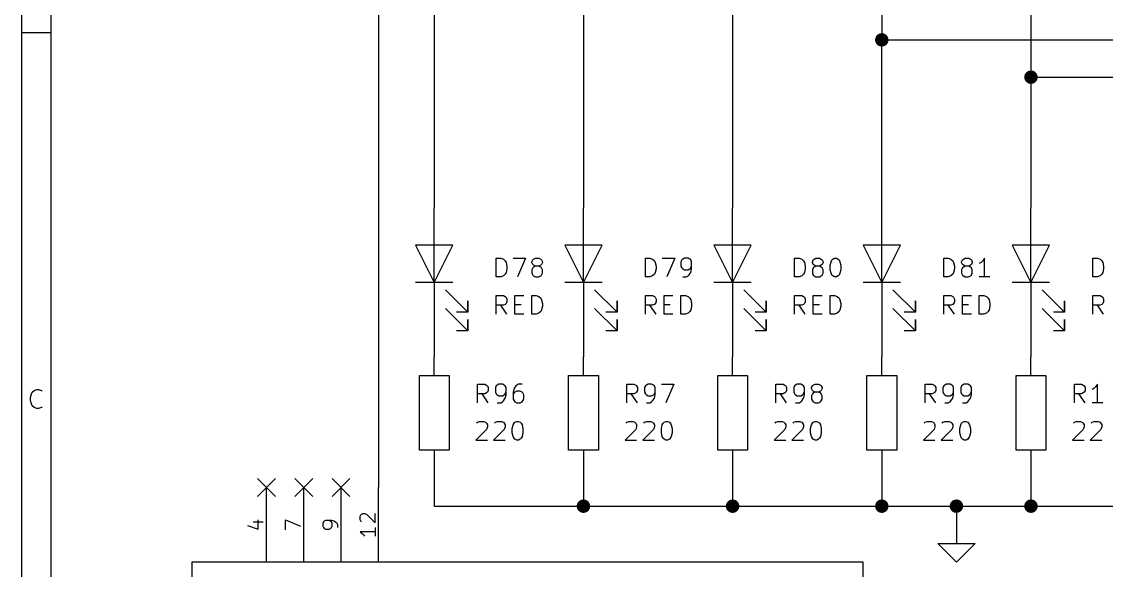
# Model space of a CAD drawing. Extents: x 0.4 to 16.1, y -11.3 to -0.4.
# Drawn here: x 0.394 to 3.302, y -5.772 to -4.301 of the extents above; entities that cross this region are included whole.
import ezdxf

# ---------------------------------------------------------------- set-up
doc = ezdxf.new("R2010")
doc.units = 0
doc.header["$MEASUREMENT"] = 0
for name, color, linetype in [('BLUE2', 5, 'CONTINUOUS'), ('CYAN2', 4, 'CONTINUOUS'), ('GREEN3', 91, 'CONTINUOUS'), ('LYELLOW', 51, 'CONTINUOUS'), ('RED2', 1, 'CONTINUOUS'), ('RED3', 11, 'CONTINUOUS')]:
    doc.layers.add(name, color=color, linetype=linetype)

msp = doc.modelspace()

# ---------------------------------------------------------------- linework, layer by layer
at = {"layer": 'BLUE2', "linetype": 'CONTINUOUS'}
for p, q in [((1.026, -5.526), (1.074, -5.574)), ((1.074, -5.526), (1.026, -5.574)), ((1.126, -5.526), (1.174, -5.574)), ((1.174, -5.526), (1.126, -5.574)), ((1.226, -5.526), (1.274, -5.574)), ((1.274, -5.526), (1.226, -5.574))]:
    msp.add_line(p, q, dxfattribs=at)
at = {"layer": 'CYAN2', "linetype": 'CONTINUOUS'}
for p, q in [((1.6663, -4.9853), (1.6663, -4.9353)), ((1.6663, -4.9353), (1.6782, -4.9353)), ((1.6782, -4.9353), (1.6853, -4.9377)), ((1.6853, -4.9377), (1.6901, -4.9424)), ((1.6901, -4.9424), (1.6925, -4.9472)), ((1.7115, -4.9353), (1.7449, -4.9353)), ((1.7449, -4.9353), (1.7234, -4.9853)), ((1.7615, -4.9448), (1.7639, -4.9401)), ((1.7639, -4.9401), (1.7663, -4.9377)), ((1.7663, -4.9377), (1.771, -4.9353)), ((1.771, -4.9353), (1.7806, -4.9353)), ((1.7806, -4.9353), (1.7853, -4.9377)), ((1.7853, -4.9377), (1.7877, -4.9401)), ((1.7877, -4.9401), (1.7901, -4.9448)), ((2.0663, -4.9853), (2.0663, -4.9353)), ((2.0663, -4.9353), (2.0782, -4.9353)), ((2.0782, -4.9353), (2.0853, -4.9377)), ((2.0853, -4.9377), (2.0901, -4.9424)), ((2.0901, -4.9424), (2.0925, -4.9472)), ((2.1115, -4.9353), (2.1449, -4.9353)), ((2.1449, -4.9353), (2.1234, -4.9853)), ((2.1639, -4.9401), (2.1615, -4.9448)), ((2.1663, -4.9377), (2.1639, -4.9401)), ((2.171, -4.9353), (2.1663, -4.9377)), ((2.1806, -4.9353), (2.171, -4.9353)), ((2.1853, -4.9377), (2.1806, -4.9353)), ((2.1877, -4.9401), (2.1853, -4.9377)), ((2.1901, -4.9448), (2.1877, -4.9401)), ((2.4663, -4.9853), (2.4663, -4.9353)), ((2.4663, -4.9353), (2.4782, -4.9353)), ((2.4782, -4.9353), (2.4853, -4.9377)), ((2.4853, -4.9377), (2.4901, -4.9424)), ((2.4901, -4.9424), (2.4925, -4.9472)), ((2.5139, -4.9448), (2.5163, -4.9401)), ((2.5163, -4.9401), (2.5187, -4.9377)), ((2.5187, -4.9377), (2.5234, -4.9353)), ((2.5234, -4.9353), (2.5329, -4.9353)), ((2.5329, -4.9353), (2.5377, -4.9377)), ((2.5377, -4.9377), (2.5401, -4.9401)), ((2.5401, -4.9401), (2.5425, -4.9448)), ((2.5639, -4.9448), (2.5663, -4.9401)), ((2.5663, -4.9401), (2.5687, -4.9377)), ((2.5687, -4.9377), (2.5734, -4.9353)), ((2.5734, -4.9353), (2.5782, -4.9353)), ((2.5782, -4.9353), (2.5829, -4.9377)), ((2.5829, -4.9377), (2.5853, -4.9401)), ((2.5853, -4.9401), (2.5877, -4.9448)), ((2.8663, -4.9853), (2.8663, -4.9353)), ((2.8663, -4.9353), (2.8782, -4.9353)), ((2.8782, -4.9353), (2.8853, -4.9377)), ((2.8853, -4.9377), (2.8901, -4.9424)), ((2.8901, -4.9424), (2.8925, -4.9472)), ((2.9139, -4.9448), (2.9163, -4.9401)), ((2.9163, -4.9401), (2.9187, -4.9377)), ((2.9187, -4.9377), (2.9234, -4.9353)), ((2.9234, -4.9353), (2.9329, -4.9353)), ((2.9329, -4.9353), (2.9377, -4.9377)), ((2.9377, -4.9377), (2.9401, -4.9401)), ((2.9401, -4.9401), (2.9425, -4.9448)), ((2.971, -4.9424), (2.9663, -4.9472)), ((2.9758, -4.9353), (2.971, -4.9424)), ((2.9758, -4.9853), (2.9758, -4.9353)), ((3.2663, -4.9853), (3.2663, -4.9353)), ((3.2663, -4.9353), (3.2782, -4.9353)), ((3.2782, -4.9353), (3.2853, -4.9377)), ((3.2853, -4.9377), (3.2901, -4.9424)), ((3.2901, -4.9424), (3.2925, -4.9472)), ((1.6925, -4.9472), (1.6949, -4.9567)), ((1.6949, -4.9639), (1.6925, -4.9734)), ((1.6949, -4.9567), (1.6949, -4.9639)), ((1.7615, -4.9472), (1.7615, -4.9448)), ((1.7639, -4.952), (1.7615, -4.9472)), ((1.7639, -4.9615), (1.7615, -4.9662)), ((1.7615, -4.9662), (1.7615, -4.9758)), ((1.7663, -4.9543), (1.7639, -4.952)), ((1.7663, -4.9591), (1.7639, -4.9615)), ((1.771, -4.9567), (1.7663, -4.9543)), ((1.771, -4.9567), (1.7663, -4.9591)), ((1.7806, -4.9567), (1.771, -4.9567)), ((1.7853, -4.9543), (1.7806, -4.9567)), ((1.7853, -4.9591), (1.7806, -4.9567)), ((1.7877, -4.952), (1.7853, -4.9543)), ((1.7877, -4.9615), (1.7853, -4.9591)), ((1.7901, -4.9472), (1.7877, -4.952)), ((1.7901, -4.9662), (1.7877, -4.9615)), ((1.7901, -4.9448), (1.7901, -4.9472)), ((1.7901, -4.9758), (1.7901, -4.9662)), ((2.0925, -4.9472), (2.0949, -4.9567)), ((2.0949, -4.9639), (2.0925, -4.9734)), ((2.0949, -4.9567), (2.0949, -4.9639)), ((2.1615, -4.9448), (2.1615, -4.9567)), ((2.1615, -4.9567), (2.1639, -4.9615)), ((2.1639, -4.9615), (2.1663, -4.9639)), ((2.1663, -4.9639), (2.171, -4.9662)), ((2.171, -4.9662), (2.1806, -4.9662)), ((2.1806, -4.9662), (2.1853, -4.9639)), ((2.1853, -4.9639), (2.1877, -4.9615)), ((2.1877, -4.9615), (2.1901, -4.9567)), ((2.1877, -4.9734), (2.1901, -4.9639)), ((2.1901, -4.9639), (2.1901, -4.9448)), ((2.4925, -4.9472), (2.4949, -4.9567)), ((2.4949, -4.9639), (2.4925, -4.9734)), ((2.4949, -4.9567), (2.4949, -4.9639)), ((2.5139, -4.9472), (2.5139, -4.9448)), ((2.5163, -4.952), (2.5139, -4.9472)), ((2.5163, -4.9615), (2.5139, -4.9662)), ((2.5139, -4.9662), (2.5139, -4.9758)), ((2.5187, -4.9543), (2.5163, -4.952)), ((2.5187, -4.9591), (2.5163, -4.9615)), ((2.5234, -4.9567), (2.5187, -4.9543)), ((2.5234, -4.9567), (2.5187, -4.9591)), ((2.5329, -4.9567), (2.5234, -4.9567)), ((2.5377, -4.9543), (2.5329, -4.9567)), ((2.5377, -4.9591), (2.5329, -4.9567)), ((2.5401, -4.952), (2.5377, -4.9543)), ((2.5401, -4.9615), (2.5377, -4.9591)), ((2.5425, -4.9472), (2.5401, -4.952)), ((2.5425, -4.9662), (2.5401, -4.9615)), ((2.5425, -4.9448), (2.5425, -4.9472)), ((2.5425, -4.9758), (2.5425, -4.9662)), ((2.5615, -4.9543), (2.5639, -4.9448)), ((2.5615, -4.9662), (2.5615, -4.9543)), ((2.5639, -4.9758), (2.5615, -4.9662)), ((2.5877, -4.9448), (2.5901, -4.9543)), ((2.5901, -4.9662), (2.5877, -4.9758)), ((2.5901, -4.9543), (2.5901, -4.9662)), ((2.8925, -4.9472), (2.8949, -4.9567)), ((2.8949, -4.9639), (2.8925, -4.9734)), ((2.8949, -4.9567), (2.8949, -4.9639)), ((2.9139, -4.9472), (2.9139, -4.9448)), ((2.9163, -4.952), (2.9139, -4.9472)), ((2.9163, -4.9615), (2.9139, -4.9662)), ((2.9139, -4.9662), (2.9139, -4.9758)), ((2.9187, -4.9543), (2.9163, -4.952)), ((2.9187, -4.9591), (2.9163, -4.9615)), ((2.9234, -4.9567), (2.9187, -4.9543)), ((2.9234, -4.9567), (2.9187, -4.9591)), ((2.9329, -4.9567), (2.9234, -4.9567)), ((2.9377, -4.9543), (2.9329, -4.9567)), ((2.9377, -4.9591), (2.9329, -4.9567)), ((2.9401, -4.952), (2.9377, -4.9543)), ((2.9401, -4.9615), (2.9377, -4.9591)), ((2.9425, -4.9472), (2.9401, -4.952)), ((2.9425, -4.9662), (2.9401, -4.9615)), ((2.9425, -4.9448), (2.9425, -4.9472)), ((2.9425, -4.9758), (2.9425, -4.9662)), ((2.9663, -4.9472), (2.9615, -4.9496)), ((3.2925, -4.9472), (3.2949, -4.9567)), ((3.2949, -4.9639), (3.2925, -4.9734)), ((3.2949, -4.9567), (3.2949, -4.9639)), ((1.6782, -4.9853), (1.6663, -4.9853)), ((1.6853, -4.9829), (1.6782, -4.9853)), ((1.6901, -4.9782), (1.6853, -4.9829)), ((1.6925, -4.9734), (1.6901, -4.9782)), ((1.7615, -4.9758), (1.7639, -4.9805)), ((1.7639, -4.9805), (1.7663, -4.9829)), ((1.7663, -4.9829), (1.771, -4.9853)), ((1.771, -4.9853), (1.7806, -4.9853)), ((1.7806, -4.9853), (1.7853, -4.9829)), ((1.7853, -4.9829), (1.7877, -4.9805)), ((1.7877, -4.9805), (1.7901, -4.9758)), ((2.0782, -4.9853), (2.0663, -4.9853)), ((2.0853, -4.9829), (2.0782, -4.9853)), ((2.0901, -4.9782), (2.0853, -4.9829)), ((2.0925, -4.9734), (2.0901, -4.9782)), ((2.1663, -4.9853), (2.1758, -4.9853)), ((2.1758, -4.9853), (2.1806, -4.9829)), ((2.1806, -4.9829), (2.1829, -4.9805)), ((2.1829, -4.9805), (2.1877, -4.9734)), ((2.4782, -4.9853), (2.4663, -4.9853)), ((2.4853, -4.9829), (2.4782, -4.9853)), ((2.4901, -4.9782), (2.4853, -4.9829)), ((2.4925, -4.9734), (2.4901, -4.9782)), ((2.5139, -4.9758), (2.5163, -4.9805)), ((2.5163, -4.9805), (2.5187, -4.9829)), ((2.5187, -4.9829), (2.5234, -4.9853)), ((2.5234, -4.9853), (2.5329, -4.9853)), ((2.5329, -4.9853), (2.5377, -4.9829)), ((2.5377, -4.9829), (2.5401, -4.9805)), ((2.5401, -4.9805), (2.5425, -4.9758)), ((2.5663, -4.9805), (2.5639, -4.9758)), ((2.5687, -4.9829), (2.5663, -4.9805)), ((2.5734, -4.9853), (2.5687, -4.9829)), ((2.5782, -4.9853), (2.5734, -4.9853)), ((2.5829, -4.9829), (2.5782, -4.9853)), ((2.5853, -4.9805), (2.5829, -4.9829)), ((2.5877, -4.9758), (2.5853, -4.9805)), ((2.8782, -4.9853), (2.8663, -4.9853)), ((2.8853, -4.9829), (2.8782, -4.9853)), ((2.8901, -4.9782), (2.8853, -4.9829)), ((2.8925, -4.9734), (2.8901, -4.9782)), ((2.9139, -4.9758), (2.9163, -4.9805)), ((2.9163, -4.9805), (2.9187, -4.9829)), ((2.9187, -4.9829), (2.9234, -4.9853)), ((2.9234, -4.9853), (2.9329, -4.9853)), ((2.9329, -4.9853), (2.9377, -4.9829)), ((2.9377, -4.9829), (2.9401, -4.9805)), ((2.9401, -4.9805), (2.9425, -4.9758)), ((2.9901, -4.9853), (2.9615, -4.9853)), ((3.2782, -4.9853), (3.2663, -4.9853)), ((3.2853, -4.9829), (3.2782, -4.9853)), ((3.2901, -4.9782), (3.2853, -4.9829)), ((3.2925, -4.9734), (3.2901, -4.9782)), ((1.6663, -5.0853), (1.6663, -5.0353)), ((1.6663, -5.0353), (1.6853, -5.0353)), ((1.6853, -5.0353), (1.6901, -5.0377)), ((1.6901, -5.0591), (1.6853, -5.0615)), ((1.6901, -5.0377), (1.6925, -5.0401)), ((1.6925, -5.0567), (1.6901, -5.0591)), ((1.6925, -5.0401), (1.6949, -5.0448)), ((1.6949, -5.052), (1.6925, -5.0567)), ((1.6949, -5.0448), (1.6949, -5.052)), ((1.7163, -5.0853), (1.7163, -5.0353)), ((1.7163, -5.0353), (1.7401, -5.0353)), ((1.7163, -5.0591), (1.7329, -5.0591)), ((1.7615, -5.0853), (1.7615, -5.0353)), ((1.7615, -5.0353), (1.7734, -5.0353)), ((1.7734, -5.0353), (1.7806, -5.0377)), ((1.7806, -5.0377), (1.7853, -5.0424)), ((1.7853, -5.0424), (1.7877, -5.0472)), ((1.7877, -5.0472), (1.7901, -5.0567)), ((1.7901, -5.0567), (1.7901, -5.0639)), ((2.0663, -5.0853), (2.0663, -5.0353)), ((2.0663, -5.0353), (2.0853, -5.0353)), ((2.0853, -5.0353), (2.0901, -5.0377)), ((2.0901, -5.0591), (2.0853, -5.0615)), ((2.0901, -5.0377), (2.0925, -5.0401)), ((2.0925, -5.0567), (2.0901, -5.0591)), ((2.0925, -5.0401), (2.0949, -5.0448)), ((2.0949, -5.052), (2.0925, -5.0567)), ((2.0949, -5.0448), (2.0949, -5.052)), ((2.1163, -5.0853), (2.1163, -5.0353)), ((2.1163, -5.0353), (2.1401, -5.0353)), ((2.1163, -5.0591), (2.1329, -5.0591)), ((2.1615, -5.0853), (2.1615, -5.0353)), ((2.1615, -5.0353), (2.1734, -5.0353)), ((2.1734, -5.0353), (2.1806, -5.0377)), ((2.1806, -5.0377), (2.1853, -5.0424)), ((2.1853, -5.0424), (2.1877, -5.0472)), ((2.1877, -5.0472), (2.1901, -5.0567)), ((2.1901, -5.0567), (2.1901, -5.0639)), ((2.4663, -5.0853), (2.4663, -5.0353)), ((2.4663, -5.0353), (2.4853, -5.0353)), ((2.4853, -5.0353), (2.4901, -5.0377)), ((2.4901, -5.0591), (2.4853, -5.0615)), ((2.4901, -5.0377), (2.4925, -5.0401)), ((2.4925, -5.0567), (2.4901, -5.0591)), ((2.4925, -5.0401), (2.4949, -5.0448)), ((2.4949, -5.052), (2.4925, -5.0567)), ((2.4949, -5.0448), (2.4949, -5.052)), ((2.5163, -5.0853), (2.5163, -5.0353)), ((2.5163, -5.0353), (2.5401, -5.0353)), ((2.5163, -5.0591), (2.5329, -5.0591)), ((2.5615, -5.0853), (2.5615, -5.0353)), ((2.5615, -5.0353), (2.5734, -5.0353)), ((2.5734, -5.0353), (2.5806, -5.0377)), ((2.5806, -5.0377), (2.5853, -5.0424)), ((2.5853, -5.0424), (2.5877, -5.0472)), ((2.5877, -5.0472), (2.5901, -5.0567)), ((2.5901, -5.0567), (2.5901, -5.0639)), ((2.8663, -5.0853), (2.8663, -5.0353)), ((2.8663, -5.0353), (2.8853, -5.0353)), ((2.8853, -5.0353), (2.8901, -5.0377)), ((2.8901, -5.0591), (2.8853, -5.0615)), ((2.8901, -5.0377), (2.8925, -5.0401)), ((2.8925, -5.0567), (2.8901, -5.0591)), ((2.8925, -5.0401), (2.8949, -5.0448)), ((2.8949, -5.052), (2.8925, -5.0567)), ((2.8949, -5.0448), (2.8949, -5.052)), ((2.9163, -5.0853), (2.9163, -5.0353)), ((2.9163, -5.0353), (2.9401, -5.0353)), ((2.9163, -5.0591), (2.9329, -5.0591)), ((2.9615, -5.0853), (2.9615, -5.0353)), ((2.9615, -5.0353), (2.9734, -5.0353)), ((2.9734, -5.0353), (2.9806, -5.0377)), ((2.9806, -5.0377), (2.9853, -5.0424)), ((2.9853, -5.0424), (2.9877, -5.0472)), ((2.9877, -5.0472), (2.9901, -5.0567)), ((2.9901, -5.0567), (2.9901, -5.0639)), ((3.2663, -5.0853), (3.2663, -5.0353)), ((3.2663, -5.0353), (3.2853, -5.0353)), ((3.2853, -5.0353), (3.2901, -5.0377)), ((3.2901, -5.0591), (3.2853, -5.0615)), ((3.2901, -5.0377), (3.2925, -5.0401)), ((3.2925, -5.0567), (3.2901, -5.0591)), ((3.2925, -5.0401), (3.2949, -5.0448)), ((3.2949, -5.052), (3.2925, -5.0567)), ((3.2949, -5.0448), (3.2949, -5.052)), ((1.6853, -5.0615), (1.6663, -5.0615)), ((1.6949, -5.0853), (1.6782, -5.0615)), ((1.7401, -5.0853), (1.7163, -5.0853)), ((1.7734, -5.0853), (1.7615, -5.0853)), ((1.7806, -5.0829), (1.7734, -5.0853)), ((1.7853, -5.0782), (1.7806, -5.0829)), ((1.7877, -5.0734), (1.7853, -5.0782)), ((1.7901, -5.0639), (1.7877, -5.0734)), ((2.0853, -5.0615), (2.0663, -5.0615)), ((2.0949, -5.0853), (2.0782, -5.0615)), ((2.1401, -5.0853), (2.1163, -5.0853)), ((2.1734, -5.0853), (2.1615, -5.0853)), ((2.1806, -5.0829), (2.1734, -5.0853)), ((2.1853, -5.0782), (2.1806, -5.0829)), ((2.1877, -5.0734), (2.1853, -5.0782)), ((2.1901, -5.0639), (2.1877, -5.0734)), ((2.4853, -5.0615), (2.4663, -5.0615)), ((2.4949, -5.0853), (2.4782, -5.0615)), ((2.5401, -5.0853), (2.5163, -5.0853)), ((2.5734, -5.0853), (2.5615, -5.0853)), ((2.5806, -5.0829), (2.5734, -5.0853)), ((2.5853, -5.0782), (2.5806, -5.0829)), ((2.5877, -5.0734), (2.5853, -5.0782)), ((2.5901, -5.0639), (2.5877, -5.0734)), ((2.8853, -5.0615), (2.8663, -5.0615)), ((2.8949, -5.0853), (2.8782, -5.0615)), ((2.9401, -5.0853), (2.9163, -5.0853)), ((2.9734, -5.0853), (2.9615, -5.0853)), ((2.9806, -5.0829), (2.9734, -5.0853)), ((2.9853, -5.0782), (2.9806, -5.0829)), ((2.9877, -5.0734), (2.9853, -5.0782)), ((2.9901, -5.0639), (2.9877, -5.0734)), ((3.2853, -5.0615), (3.2663, -5.0615)), ((3.2949, -5.0853), (3.2782, -5.0615)), ((1.6163, -5.3228), (1.6163, -5.2728)), ((1.6163, -5.2728), (1.6353, -5.2728)), ((1.6353, -5.2728), (1.6401, -5.2752)), ((1.6401, -5.2752), (1.6425, -5.2776)), ((1.6425, -5.2776), (1.6449, -5.2823)), ((1.6449, -5.2895), (1.6425, -5.2942)), ((1.6449, -5.2823), (1.6449, -5.2895)), ((1.6663, -5.2776), (1.6639, -5.2823)), ((1.6639, -5.2823), (1.6639, -5.2942)), ((1.6687, -5.2752), (1.6663, -5.2776)), ((1.6734, -5.2728), (1.6687, -5.2752)), ((1.6829, -5.2728), (1.6734, -5.2728)), ((1.6877, -5.2752), (1.6829, -5.2728)), ((1.6901, -5.2776), (1.6877, -5.2752)), ((1.6925, -5.2823), (1.6901, -5.2776)), ((1.6925, -5.3014), (1.6925, -5.2823)), ((1.7139, -5.2847), (1.7115, -5.2942)), ((1.7187, -5.2776), (1.7139, -5.2847)), ((1.721, -5.2918), (1.7163, -5.2942)), ((1.721, -5.2752), (1.7187, -5.2776)), ((1.7258, -5.2728), (1.721, -5.2752)), ((1.7306, -5.2918), (1.721, -5.2918)), ((1.7353, -5.2728), (1.7258, -5.2728)), ((1.7353, -5.2942), (1.7306, -5.2918)), ((2.0163, -5.3228), (2.0163, -5.2728)), ((2.0163, -5.2728), (2.0353, -5.2728)), ((2.0353, -5.2728), (2.0401, -5.2752)), ((2.0401, -5.2752), (2.0425, -5.2776)), ((2.0425, -5.2776), (2.0449, -5.2823)), ((2.0449, -5.2895), (2.0425, -5.2942)), ((2.0449, -5.2823), (2.0449, -5.2895)), ((2.0663, -5.2776), (2.0639, -5.2823)), ((2.0639, -5.2823), (2.0639, -5.2942)), ((2.0687, -5.2752), (2.0663, -5.2776)), ((2.0734, -5.2728), (2.0687, -5.2752)), ((2.0829, -5.2728), (2.0734, -5.2728)), ((2.0877, -5.2752), (2.0829, -5.2728)), ((2.0901, -5.2776), (2.0877, -5.2752)), ((2.0925, -5.2823), (2.0901, -5.2776)), ((2.0925, -5.3014), (2.0925, -5.2823)), ((2.1091, -5.2728), (2.1425, -5.2728)), ((2.1425, -5.2728), (2.121, -5.3228)), ((2.4163, -5.3228), (2.4163, -5.2728)), ((2.4163, -5.2728), (2.4353, -5.2728)), ((2.4353, -5.2728), (2.4401, -5.2752)), ((2.4401, -5.2752), (2.4425, -5.2776)), ((2.4425, -5.2776), (2.4449, -5.2823)), ((2.4449, -5.2895), (2.4425, -5.2942)), ((2.4449, -5.2823), (2.4449, -5.2895)), ((2.4663, -5.2776), (2.4639, -5.2823)), ((2.4639, -5.2823), (2.4639, -5.2942)), ((2.4687, -5.2752), (2.4663, -5.2776)), ((2.4734, -5.2728), (2.4687, -5.2752)), ((2.4829, -5.2728), (2.4734, -5.2728)), ((2.4877, -5.2752), (2.4829, -5.2728)), ((2.4901, -5.2776), (2.4877, -5.2752)), ((2.4925, -5.2823), (2.4901, -5.2776)), ((2.4925, -5.3014), (2.4925, -5.2823)), ((2.5115, -5.2823), (2.5139, -5.2776)), ((2.5115, -5.2847), (2.5115, -5.2823)), ((2.5139, -5.2895), (2.5115, -5.2847)), ((2.5139, -5.2776), (2.5163, -5.2752)), ((2.5163, -5.2918), (2.5139, -5.2895)), ((2.5163, -5.2752), (2.521, -5.2728)), ((2.521, -5.2942), (2.5163, -5.2918)), ((2.521, -5.2728), (2.5306, -5.2728)), ((2.5306, -5.2728), (2.5353, -5.2752)), ((2.5353, -5.2918), (2.5306, -5.2942)), ((2.5353, -5.2752), (2.5377, -5.2776)), ((2.5377, -5.2895), (2.5353, -5.2918)), ((2.5377, -5.2776), (2.5401, -5.2823)), ((2.5401, -5.2847), (2.5377, -5.2895)), ((2.5401, -5.2823), (2.5401, -5.2847)), ((2.8163, -5.3228), (2.8163, -5.2728)), ((2.8163, -5.2728), (2.8353, -5.2728)), ((2.8353, -5.2728), (2.8401, -5.2752)), ((2.8401, -5.2752), (2.8425, -5.2776)), ((2.8425, -5.2776), (2.8449, -5.2823)), ((2.8449, -5.2895), (2.8425, -5.2942)), ((2.8449, -5.2823), (2.8449, -5.2895)), ((2.8663, -5.2776), (2.8639, -5.2823)), ((2.8639, -5.2823), (2.8639, -5.2942)), ((2.8687, -5.2752), (2.8663, -5.2776)), ((2.8734, -5.2728), (2.8687, -5.2752)), ((2.8829, -5.2728), (2.8734, -5.2728)), ((2.8877, -5.2752), (2.8829, -5.2728)), ((2.8901, -5.2776), (2.8877, -5.2752)), ((2.8925, -5.2823), (2.8901, -5.2776)), ((2.8925, -5.3014), (2.8925, -5.2823)), ((2.9139, -5.2776), (2.9115, -5.2823)), ((2.9115, -5.2823), (2.9115, -5.2942)), ((2.9163, -5.2752), (2.9139, -5.2776)), ((2.921, -5.2728), (2.9163, -5.2752)), ((2.9306, -5.2728), (2.921, -5.2728)), ((2.9353, -5.2752), (2.9306, -5.2728)), ((2.9377, -5.2776), (2.9353, -5.2752)), ((2.9401, -5.2823), (2.9377, -5.2776)), ((2.9401, -5.3014), (2.9401, -5.2823)), ((3.2163, -5.3228), (3.2163, -5.2728)), ((3.2163, -5.2728), (3.2353, -5.2728)), ((3.2353, -5.2728), (3.2401, -5.2752)), ((3.2401, -5.2752), (3.2425, -5.2776)), ((3.2425, -5.2776), (3.2449, -5.2823)), ((3.2449, -5.2895), (3.2425, -5.2942)), ((3.2449, -5.2823), (3.2449, -5.2895)), ((3.2687, -5.2847), (3.2639, -5.2871)), ((3.2734, -5.2799), (3.2687, -5.2847)), ((3.2782, -5.2728), (3.2734, -5.2799)), ((3.2782, -5.3228), (3.2782, -5.2728)), ((1.6353, -5.299), (1.6163, -5.299)), ((1.6449, -5.3228), (1.6282, -5.299)), ((1.6401, -5.2966), (1.6353, -5.299)), ((1.6425, -5.2942), (1.6401, -5.2966)), ((1.6639, -5.2942), (1.6663, -5.299)), ((1.6663, -5.299), (1.6687, -5.3014)), ((1.6687, -5.3014), (1.6734, -5.3038)), ((1.6734, -5.3038), (1.6829, -5.3038)), ((1.6782, -5.3228), (1.6829, -5.3204)), ((1.6829, -5.3038), (1.6877, -5.3014)), ((1.6829, -5.3204), (1.6853, -5.318)), ((1.6853, -5.318), (1.6901, -5.3109)), ((1.6877, -5.3014), (1.6901, -5.299)), ((1.6901, -5.299), (1.6925, -5.2942)), ((1.6901, -5.3109), (1.6925, -5.3014)), ((1.7115, -5.2942), (1.7115, -5.3133)), ((1.7139, -5.2966), (1.7115, -5.3014)), ((1.7115, -5.3133), (1.7139, -5.318)), ((1.7163, -5.2942), (1.7139, -5.2966)), ((1.7139, -5.318), (1.7163, -5.3204)), ((1.7163, -5.3204), (1.721, -5.3228)), ((1.7306, -5.3228), (1.7353, -5.3204)), ((1.7377, -5.2966), (1.7353, -5.2942)), ((1.7353, -5.3204), (1.7377, -5.318)), ((1.7401, -5.3014), (1.7377, -5.2966)), ((1.7377, -5.318), (1.7401, -5.3133)), ((1.7401, -5.3133), (1.7401, -5.3014)), ((2.0353, -5.299), (2.0163, -5.299)), ((2.0449, -5.3228), (2.0282, -5.299)), ((2.0401, -5.2966), (2.0353, -5.299)), ((2.0425, -5.2942), (2.0401, -5.2966)), ((2.0639, -5.2942), (2.0663, -5.299)), ((2.0663, -5.299), (2.0687, -5.3014)), ((2.0687, -5.3014), (2.0734, -5.3038)), ((2.0734, -5.3038), (2.0829, -5.3038)), ((2.0782, -5.3228), (2.0829, -5.3204)), ((2.0829, -5.3038), (2.0877, -5.3014)), ((2.0829, -5.3204), (2.0853, -5.318)), ((2.0853, -5.318), (2.0901, -5.3109)), ((2.0877, -5.3014), (2.0901, -5.299)), ((2.0901, -5.299), (2.0925, -5.2942)), ((2.0901, -5.3109), (2.0925, -5.3014)), ((2.4353, -5.299), (2.4163, -5.299)), ((2.4449, -5.3228), (2.4282, -5.299)), ((2.4401, -5.2966), (2.4353, -5.299)), ((2.4425, -5.2942), (2.4401, -5.2966)), ((2.4639, -5.2942), (2.4663, -5.299)), ((2.4663, -5.299), (2.4687, -5.3014)), ((2.4687, -5.3014), (2.4734, -5.3038)), ((2.4734, -5.3038), (2.4829, -5.3038)), ((2.4782, -5.3228), (2.4829, -5.3204)), ((2.4829, -5.3038), (2.4877, -5.3014)), ((2.4829, -5.3204), (2.4853, -5.318)), ((2.4853, -5.318), (2.4901, -5.3109)), ((2.4877, -5.3014), (2.4901, -5.299)), ((2.4901, -5.299), (2.4925, -5.2942)), ((2.4901, -5.3109), (2.4925, -5.3014)), ((2.5139, -5.299), (2.5115, -5.3038)), ((2.5115, -5.3038), (2.5115, -5.3133)), ((2.5115, -5.3133), (2.5139, -5.318)), ((2.5163, -5.2966), (2.5139, -5.299)), ((2.5139, -5.318), (2.5163, -5.3204)), ((2.521, -5.2942), (2.5163, -5.2966)), ((2.5163, -5.3204), (2.521, -5.3228)), ((2.5306, -5.2942), (2.521, -5.2942)), ((2.5353, -5.2966), (2.5306, -5.2942)), ((2.5306, -5.3228), (2.5353, -5.3204)), ((2.5377, -5.299), (2.5353, -5.2966)), ((2.5353, -5.3204), (2.5377, -5.318)), ((2.5401, -5.3038), (2.5377, -5.299)), ((2.5377, -5.318), (2.5401, -5.3133)), ((2.5401, -5.3133), (2.5401, -5.3038)), ((2.8353, -5.299), (2.8163, -5.299)), ((2.8449, -5.3228), (2.8282, -5.299)), ((2.8401, -5.2966), (2.8353, -5.299)), ((2.8425, -5.2942), (2.8401, -5.2966)), ((2.8639, -5.2942), (2.8663, -5.299)), ((2.8663, -5.299), (2.8687, -5.3014)), ((2.8687, -5.3014), (2.8734, -5.3038)), ((2.8734, -5.3038), (2.8829, -5.3038)), ((2.8782, -5.3228), (2.8829, -5.3204)), ((2.8829, -5.3038), (2.8877, -5.3014)), ((2.8829, -5.3204), (2.8853, -5.318)), ((2.8853, -5.318), (2.8901, -5.3109)), ((2.8877, -5.3014), (2.8901, -5.299)), ((2.8901, -5.299), (2.8925, -5.2942)), ((2.8901, -5.3109), (2.8925, -5.3014)), ((2.9115, -5.2942), (2.9139, -5.299)), ((2.9139, -5.299), (2.9163, -5.3014)), ((2.9163, -5.3014), (2.921, -5.3038)), ((2.921, -5.3038), (2.9306, -5.3038)), ((2.9258, -5.3228), (2.9306, -5.3204)), ((2.9306, -5.3038), (2.9353, -5.3014)), ((2.9306, -5.3204), (2.9329, -5.318)), ((2.9329, -5.318), (2.9377, -5.3109)), ((2.9353, -5.3014), (2.9377, -5.299)), ((2.9377, -5.299), (2.9401, -5.2942)), ((2.9377, -5.3109), (2.9401, -5.3014)), ((3.2353, -5.299), (3.2163, -5.299)), ((3.2449, -5.3228), (3.2282, -5.299)), ((3.2401, -5.2966), (3.2353, -5.299)), ((3.2425, -5.2942), (3.2401, -5.2966)), ((1.6687, -5.3228), (1.6782, -5.3228)), ((1.721, -5.3228), (1.7306, -5.3228)), ((2.0687, -5.3228), (2.0782, -5.3228)), ((2.4687, -5.3228), (2.4782, -5.3228)), ((2.521, -5.3228), (2.5306, -5.3228)), ((2.8687, -5.3228), (2.8782, -5.3228)), ((2.9163, -5.3228), (2.9258, -5.3228)), ((3.2925, -5.3228), (3.2639, -5.3228)), ((1.6139, -5.3776), (1.6163, -5.3752)), ((1.6163, -5.3752), (1.621, -5.3728)), ((1.621, -5.3728), (1.6329, -5.3728)), ((1.6329, -5.3728), (1.6377, -5.3752)), ((1.6377, -5.3752), (1.6401, -5.3776)), ((1.6401, -5.3776), (1.6425, -5.3823)), ((1.6615, -5.3776), (1.6639, -5.3752)), ((1.6639, -5.3752), (1.6687, -5.3728)), ((1.6687, -5.3728), (1.6806, -5.3728)), ((1.6806, -5.3728), (1.6853, -5.3752)), ((1.6853, -5.3752), (1.6877, -5.3776)), ((1.6877, -5.3776), (1.6901, -5.3823)), ((1.7115, -5.3823), (1.7139, -5.3776)), ((1.7139, -5.3776), (1.7163, -5.3752)), ((1.7163, -5.3752), (1.721, -5.3728)), ((1.721, -5.3728), (1.7258, -5.3728)), ((1.7258, -5.3728), (1.7306, -5.3752)), ((1.7306, -5.3752), (1.7329, -5.3776)), ((1.7329, -5.3776), (1.7353, -5.3823)), ((2.0139, -5.3776), (2.0163, -5.3752)), ((2.0163, -5.3752), (2.021, -5.3728)), ((2.021, -5.3728), (2.0329, -5.3728)), ((2.0329, -5.3728), (2.0377, -5.3752)), ((2.0377, -5.3752), (2.0401, -5.3776)), ((2.0401, -5.3776), (2.0425, -5.3823)), ((2.0615, -5.3776), (2.0639, -5.3752)), ((2.0639, -5.3752), (2.0687, -5.3728)), ((2.0687, -5.3728), (2.0806, -5.3728)), ((2.0806, -5.3728), (2.0853, -5.3752)), ((2.0853, -5.3752), (2.0877, -5.3776)), ((2.0877, -5.3776), (2.0901, -5.3823)), ((2.1115, -5.3823), (2.1139, -5.3776)), ((2.1139, -5.3776), (2.1163, -5.3752)), ((2.1163, -5.3752), (2.121, -5.3728)), ((2.121, -5.3728), (2.1258, -5.3728)), ((2.1258, -5.3728), (2.1306, -5.3752)), ((2.1306, -5.3752), (2.1329, -5.3776)), ((2.1329, -5.3776), (2.1353, -5.3823)), ((2.4139, -5.3776), (2.4163, -5.3752)), ((2.4163, -5.3752), (2.421, -5.3728)), ((2.421, -5.3728), (2.4329, -5.3728)), ((2.4329, -5.3728), (2.4377, -5.3752)), ((2.4377, -5.3752), (2.4401, -5.3776)), ((2.4401, -5.3776), (2.4425, -5.3823)), ((2.4615, -5.3776), (2.4639, -5.3752)), ((2.4639, -5.3752), (2.4687, -5.3728)), ((2.4687, -5.3728), (2.4806, -5.3728)), ((2.4806, -5.3728), (2.4853, -5.3752)), ((2.4853, -5.3752), (2.4877, -5.3776)), ((2.4877, -5.3776), (2.4901, -5.3823)), ((2.5115, -5.3823), (2.5139, -5.3776)), ((2.5139, -5.3776), (2.5163, -5.3752)), ((2.5163, -5.3752), (2.521, -5.3728)), ((2.521, -5.3728), (2.5258, -5.3728)), ((2.5258, -5.3728), (2.5306, -5.3752)), ((2.5306, -5.3752), (2.5329, -5.3776)), ((2.5329, -5.3776), (2.5353, -5.3823)), ((2.8139, -5.3776), (2.8163, -5.3752)), ((2.8163, -5.3752), (2.821, -5.3728)), ((2.821, -5.3728), (2.8329, -5.3728)), ((2.8329, -5.3728), (2.8377, -5.3752)), ((2.8377, -5.3752), (2.8401, -5.3776)), ((2.8401, -5.3776), (2.8425, -5.3823)), ((2.8615, -5.3776), (2.8639, -5.3752)), ((2.8639, -5.3752), (2.8687, -5.3728)), ((2.8687, -5.3728), (2.8806, -5.3728)), ((2.8806, -5.3728), (2.8853, -5.3752)), ((2.8853, -5.3752), (2.8877, -5.3776)), ((2.8877, -5.3776), (2.8901, -5.3823)), ((2.9115, -5.3823), (2.9139, -5.3776)), ((2.9139, -5.3776), (2.9163, -5.3752)), ((2.9163, -5.3752), (2.921, -5.3728)), ((2.921, -5.3728), (2.9258, -5.3728)), ((2.9258, -5.3728), (2.9306, -5.3752)), ((2.9306, -5.3752), (2.9329, -5.3776)), ((2.9329, -5.3776), (2.9353, -5.3823)), ((3.2139, -5.3776), (3.2163, -5.3752)), ((3.2163, -5.3752), (3.221, -5.3728)), ((3.221, -5.3728), (3.2329, -5.3728)), ((3.2329, -5.3728), (3.2377, -5.3752)), ((3.2377, -5.3752), (3.2401, -5.3776)), ((3.2401, -5.3776), (3.2425, -5.3823)), ((3.2615, -5.3776), (3.2639, -5.3752)), ((3.2639, -5.3752), (3.2687, -5.3728)), ((3.2687, -5.3728), (3.2806, -5.3728)), ((3.2806, -5.3728), (3.2853, -5.3752)), ((3.2853, -5.3752), (3.2877, -5.3776)), ((3.2877, -5.3776), (3.2901, -5.3823)), ((1.6401, -5.3942), (1.6115, -5.4228)), ((1.6425, -5.3871), (1.6401, -5.3942)), ((1.6425, -5.3823), (1.6425, -5.3871)), ((1.6877, -5.3942), (1.6591, -5.4228)), ((1.6901, -5.3871), (1.6877, -5.3942)), ((1.6901, -5.3823), (1.6901, -5.3871)), ((1.7091, -5.3918), (1.7115, -5.3823)), ((1.7091, -5.4038), (1.7091, -5.3918)), ((1.7115, -5.4133), (1.7091, -5.4038)), ((1.7353, -5.3823), (1.7377, -5.3918)), ((1.7377, -5.4038), (1.7353, -5.4133)), ((1.7377, -5.3918), (1.7377, -5.4038)), ((2.0401, -5.3942), (2.0115, -5.4228)), ((2.0425, -5.3871), (2.0401, -5.3942)), ((2.0425, -5.3823), (2.0425, -5.3871)), ((2.0877, -5.3942), (2.0591, -5.4228)), ((2.0901, -5.3871), (2.0877, -5.3942)), ((2.0901, -5.3823), (2.0901, -5.3871)), ((2.1091, -5.3918), (2.1115, -5.3823)), ((2.1091, -5.4038), (2.1091, -5.3918)), ((2.1115, -5.4133), (2.1091, -5.4038)), ((2.1353, -5.3823), (2.1377, -5.3918)), ((2.1377, -5.4038), (2.1353, -5.4133)), ((2.1377, -5.3918), (2.1377, -5.4038)), ((2.4401, -5.3942), (2.4115, -5.4228)), ((2.4425, -5.3871), (2.4401, -5.3942)), ((2.4425, -5.3823), (2.4425, -5.3871)), ((2.4877, -5.3942), (2.4591, -5.4228)), ((2.4901, -5.3871), (2.4877, -5.3942)), ((2.4901, -5.3823), (2.4901, -5.3871)), ((2.5091, -5.3918), (2.5115, -5.3823)), ((2.5091, -5.4038), (2.5091, -5.3918)), ((2.5115, -5.4133), (2.5091, -5.4038)), ((2.5353, -5.3823), (2.5377, -5.3918)), ((2.5377, -5.4038), (2.5353, -5.4133)), ((2.5377, -5.3918), (2.5377, -5.4038)), ((2.8401, -5.3942), (2.8115, -5.4228)), ((2.8425, -5.3871), (2.8401, -5.3942)), ((2.8425, -5.3823), (2.8425, -5.3871)), ((2.8877, -5.3942), (2.8591, -5.4228)), ((2.8901, -5.3871), (2.8877, -5.3942)), ((2.8901, -5.3823), (2.8901, -5.3871)), ((2.9091, -5.3918), (2.9115, -5.3823)), ((2.9091, -5.4038), (2.9091, -5.3918)), ((2.9115, -5.4133), (2.9091, -5.4038)), ((2.9353, -5.3823), (2.9377, -5.3918)), ((2.9377, -5.4038), (2.9353, -5.4133)), ((2.9377, -5.3918), (2.9377, -5.4038)), ((3.2401, -5.3942), (3.2115, -5.4228)), ((3.2425, -5.3871), (3.2401, -5.3942)), ((3.2425, -5.3823), (3.2425, -5.3871)), ((3.2877, -5.3942), (3.2591, -5.4228)), ((3.2901, -5.3871), (3.2877, -5.3942)), ((3.2901, -5.3823), (3.2901, -5.3871)), ((1.6115, -5.4228), (1.6425, -5.4228)), ((1.6591, -5.4228), (1.6901, -5.4228)), ((1.7139, -5.418), (1.7115, -5.4133)), ((1.7163, -5.4204), (1.7139, -5.418)), ((1.721, -5.4228), (1.7163, -5.4204)), ((1.7258, -5.4228), (1.721, -5.4228)), ((1.7306, -5.4204), (1.7258, -5.4228)), ((1.7329, -5.418), (1.7306, -5.4204)), ((1.7353, -5.4133), (1.7329, -5.418)), ((2.0115, -5.4228), (2.0425, -5.4228)), ((2.0591, -5.4228), (2.0901, -5.4228)), ((2.1139, -5.418), (2.1115, -5.4133)), ((2.1163, -5.4204), (2.1139, -5.418)), ((2.121, -5.4228), (2.1163, -5.4204)), ((2.1258, -5.4228), (2.121, -5.4228)), ((2.1306, -5.4204), (2.1258, -5.4228)), ((2.1329, -5.418), (2.1306, -5.4204)), ((2.1353, -5.4133), (2.1329, -5.418)), ((2.4115, -5.4228), (2.4425, -5.4228)), ((2.4591, -5.4228), (2.4901, -5.4228)), ((2.5139, -5.418), (2.5115, -5.4133)), ((2.5163, -5.4204), (2.5139, -5.418)), ((2.521, -5.4228), (2.5163, -5.4204)), ((2.5258, -5.4228), (2.521, -5.4228)), ((2.5306, -5.4204), (2.5258, -5.4228)), ((2.5329, -5.418), (2.5306, -5.4204)), ((2.5353, -5.4133), (2.5329, -5.418)), ((2.8115, -5.4228), (2.8425, -5.4228)), ((2.8591, -5.4228), (2.8901, -5.4228)), ((2.9139, -5.418), (2.9115, -5.4133)), ((2.9163, -5.4204), (2.9139, -5.418)), ((2.921, -5.4228), (2.9163, -5.4204)), ((2.9258, -5.4228), (2.921, -5.4228)), ((2.9306, -5.4204), (2.9258, -5.4228)), ((2.9329, -5.418), (2.9306, -5.4204)), ((2.9353, -5.4133), (2.9329, -5.418)), ((3.2115, -5.4228), (3.2425, -5.4228)), ((3.2591, -5.4228), (3.2901, -5.4228))]:
    msp.add_line(p, q, dxfattribs=at)
at = {"layer": 'GREEN3', "linetype": 'CONTINUOUS'}
for p, q in [((2.7, -3.45), (2.7, -4.35)), ((3.1, -3.45), (3.1, -4.45)), ((1.35, -4), (1.35, -5.55)), ((1.5, -4.05), (1.5, -4.8)), ((1.9, -4.15), (1.9, -4.8)), ((2.3, -4.25), (2.3, -4.8)), ((2.7, -4.35), (5.05, -4.35)), ((2.7, -4.8), (2.7, -4.35)), ((3.1, -4.45), (5.05, -4.45)), ((3.1, -4.45), (3.1, -4.8)), ((1.5, -5.1), (1.5, -5.2)), ((1.9, -5.1), (1.9, -5.2)), ((2.3, -5.1), (2.3, -5.2)), ((2.7, -5.1), (2.7, -5.2)), ((3.1, -5.1), (3.1, -5.2)), ((1.5, -5.5), (1.5, -5.6)), ((1.9, -5.5), (1.9, -5.6)), ((2.3, -5.5), (2.3, -5.6)), ((2.7, -5.5), (2.7, -5.6)), ((3.1, -5.5), (3.1, -5.6)), ((1.5, -5.6), (1.9, -5.6)), ((1.9, -5.6), (2.3, -5.6)), ((2.3, -5.6), (2.7, -5.6)), ((2.7, -5.6), (2.9, -5.6)), ((2.9, -5.6), (2.9, -5.65)), ((2.9, -5.6), (3.1, -5.6)), ((3.1, -5.6), (3.5, -5.6))]:
    msp.add_line(p, q, dxfattribs=at)
at = {"layer": 'GREEN3', "const_width": 0.018}
for points in [[(2.691, -4.35, 1), (2.709, -4.35, 1)], [(3.091, -4.45, 1), (3.109, -4.45, 1)], [(1.891, -5.6, 1), (1.909, -5.6, 1)], [(2.291, -5.6, 1), (2.309, -5.6, 1)], [(2.691, -5.6, 1), (2.709, -5.6, 1)], [(2.891, -5.6, 1), (2.909, -5.6, 1)], [(3.091, -5.6, 1), (3.109, -5.6, 1)]]:
    msp.add_lwpolyline(points, format="xyb", close=True, dxfattribs=at)
at = {"layer": 'LYELLOW', "linetype": 'CONTINUOUS'}
for p, q in [((2.65, -5.75), (0.85, -5.75)), ((0.85, -5.75), (0.85, -6.75)), ((2.65, -6.75), (2.65, -5.75))]:
    msp.add_line(p, q, dxfattribs=at)
at = {"layer": 'RED2', "linetype": 'CONTINUOUS'}
for p, q in [((0.3937, -11.2993), (0.3937, -0.3937)), ((0.4724, -11.2206), (0.4724, -0.4724)), ((0.3937, -4.3307), (0.4724, -4.3307)), ((1.5, -4.9), (1.5, -4.8)), ((1.9, -4.9), (1.9, -4.8)), ((2.3, -4.9), (2.3, -4.8)), ((2.7, -4.9), (2.7, -4.8)), ((3.1, -4.9), (3.1, -4.8)), ((1.55, -4.9), (1.45, -4.9)), ((1.45, -4.9), (1.5, -5)), ((1.5, -5), (1.5, -4.9)), ((1.5, -5), (1.55, -4.9)), ((1.95, -4.9), (1.85, -4.9)), ((1.85, -4.9), (1.9, -5)), ((1.9, -5), (1.9, -4.9)), ((1.9, -5), (1.95, -4.9)), ((2.35, -4.9), (2.25, -4.9)), ((2.25, -4.9), (2.3, -5)), ((2.3, -5), (2.3, -4.9)), ((2.3, -5), (2.35, -4.9)), ((2.75, -4.9), (2.65, -4.9)), ((2.65, -4.9), (2.7, -5)), ((2.7, -5), (2.7, -4.9)), ((2.7, -5), (2.75, -4.9)), ((3.15, -4.9), (3.05, -4.9)), ((3.05, -4.9), (3.1, -5)), ((3.1, -5), (3.1, -4.9)), ((3.1, -5), (3.15, -4.9)), ((1.55, -5), (1.45, -5)), ((1.5, -5), (1.5, -5.1)), ((1.95, -5), (1.85, -5)), ((1.9, -5), (1.9, -5.1)), ((2.35, -5), (2.25, -5)), ((2.3, -5), (2.3, -5.1)), ((2.75, -5), (2.65, -5)), ((2.7, -5), (2.7, -5.1)), ((3.15, -5), (3.05, -5)), ((3.1, -5), (3.1, -5.1)), ((1.53, -5.02), (1.59, -5.08)), ((1.93, -5.02), (1.99, -5.08)), ((2.33, -5.02), (2.39, -5.08)), ((2.73, -5.02), (2.79, -5.08)), ((3.13, -5.02), (3.19, -5.08)), ((1.59, -5.08), (1.59, -5.05)), ((1.59, -5.05), (1.59, -5.08)), ((1.99, -5.08), (1.99, -5.05)), ((1.99, -5.05), (1.99, -5.08)), ((2.39, -5.08), (2.39, -5.05)), ((2.39, -5.05), (2.39, -5.08)), ((2.79, -5.08), (2.79, -5.05)), ((2.79, -5.05), (2.79, -5.08)), ((3.19, -5.08), (3.19, -5.05)), ((3.19, -5.05), (3.19, -5.08)), ((1.53, -5.07), (1.59, -5.13)), ((1.59, -5.08), (1.56, -5.08)), ((1.93, -5.07), (1.99, -5.13)), ((1.99, -5.08), (1.96, -5.08)), ((2.33, -5.07), (2.39, -5.13)), ((2.39, -5.08), (2.36, -5.08)), ((2.73, -5.07), (2.79, -5.13)), ((2.79, -5.08), (2.76, -5.08)), ((3.13, -5.07), (3.19, -5.13)), ((3.19, -5.08), (3.16, -5.08)), ((1.59, -5.13), (1.59, -5.1)), ((1.59, -5.1), (1.59, -5.13)), ((1.99, -5.13), (1.99, -5.1)), ((1.99, -5.1), (1.99, -5.13)), ((2.39, -5.13), (2.39, -5.1)), ((2.39, -5.1), (2.39, -5.13)), ((2.79, -5.13), (2.79, -5.1)), ((2.79, -5.1), (2.79, -5.13)), ((3.19, -5.13), (3.19, -5.1)), ((3.19, -5.1), (3.19, -5.13)), ((1.59, -5.13), (1.56, -5.13)), ((1.99, -5.13), (1.96, -5.13)), ((2.39, -5.13), (2.36, -5.13)), ((2.79, -5.13), (2.76, -5.13)), ((3.19, -5.13), (3.16, -5.13)), ((1.5, -5.25), (1.5, -5.2)), ((1.9, -5.25), (1.9, -5.2)), ((2.3, -5.25), (2.3, -5.2)), ((2.7, -5.25), (2.7, -5.2)), ((3.1, -5.25), (3.1, -5.2)), ((1.46, -5.45), (1.46, -5.25)), ((1.46, -5.25), (1.54, -5.25)), ((1.54, -5.25), (1.54, -5.45)), ((1.86, -5.45), (1.86, -5.25)), ((1.86, -5.25), (1.94, -5.25)), ((1.94, -5.25), (1.94, -5.45)), ((2.26, -5.45), (2.26, -5.25)), ((2.26, -5.25), (2.34, -5.25)), ((2.34, -5.25), (2.34, -5.45)), ((2.66, -5.45), (2.66, -5.25)), ((2.66, -5.25), (2.74, -5.25)), ((2.74, -5.25), (2.74, -5.45)), ((3.06, -5.45), (3.06, -5.25)), ((3.06, -5.25), (3.14, -5.25)), ((3.14, -5.25), (3.14, -5.45)), ((0.4221, -5.2945), (0.427, -5.2896)), ((0.427, -5.2896), (0.4343, -5.2872)), ((0.4343, -5.2872), (0.4392, -5.2872)), ((0.4392, -5.2872), (0.4465, -5.2896)), ((0.4465, -5.2896), (0.4489, -5.292)), ((0.4172, -5.3091), (0.4197, -5.2993)), ((0.4172, -5.3164), (0.4172, -5.3091)), ((0.4197, -5.3261), (0.4172, -5.3164)), ((0.4197, -5.2993), (0.4221, -5.2945)), ((0.4221, -5.331), (0.4197, -5.3261)), ((0.427, -5.3359), (0.4221, -5.331)), ((0.4343, -5.3383), (0.427, -5.3359)), ((0.4392, -5.3383), (0.4343, -5.3383)), ((0.4465, -5.3359), (0.4392, -5.3383)), ((0.4489, -5.3335), (0.4465, -5.3359)), ((1.54, -5.45), (1.46, -5.45)), ((1.5, -5.45), (1.5, -5.5)), ((1.94, -5.45), (1.86, -5.45)), ((1.9, -5.45), (1.9, -5.5)), ((2.34, -5.45), (2.26, -5.45)), ((2.3, -5.45), (2.3, -5.5)), ((2.74, -5.45), (2.66, -5.45)), ((2.7, -5.45), (2.7, -5.5)), ((3.14, -5.45), (3.06, -5.45)), ((3.1, -5.45), (3.1, -5.5)), ((1.05, -5.75), (1.05, -5.55)), ((1.05, -5.75), (1.05, -5.55)), ((1.15, -5.75), (1.15, -5.55)), ((1.15, -5.75), (1.15, -5.55)), ((1.25, -5.75), (1.25, -5.55)), ((1.25, -5.75), (1.25, -5.55)), ((1.35, -5.75), (1.35, -5.55)), ((1.35, -5.75), (1.35, -5.55)), ((2.9, -5.65), (2.9, -5.7)), ((2.9, -5.75), (2.85, -5.7)), ((2.85, -5.7), (2.9, -5.7)), ((2.9, -5.7), (2.95, -5.7)), ((2.95, -5.7), (2.9, -5.75)), ((2.65, -5.75), (0.85, -5.75)), ((0.85, -5.75), (0.85, -6.75)), ((2.65, -6.75), (2.65, -5.75))]:
    msp.add_line(p, q, dxfattribs=at)
at = {"layer": 'RED3', "linetype": 'CONTINUOUS'}
for p, q in [((1.0278, -5.6614), (1.0278, -5.6367)), ((1.0278, -5.6614), (1.0278, -5.6367)), ((1.1011, -5.6633), (1.1011, -5.6367)), ((1.1011, -5.6367), (1.1411, -5.6538)), ((1.1011, -5.6633), (1.1011, -5.6367)), ((1.1011, -5.6367), (1.1411, -5.6538)), ((1.2049, -5.6405), (1.203, -5.6424)), ((1.2049, -5.6405), (1.203, -5.6424)), ((1.2087, -5.6386), (1.2049, -5.6405)), ((1.2087, -5.6386), (1.2049, -5.6405)), ((1.224, -5.6386), (1.2087, -5.6386)), ((1.224, -5.6386), (1.2087, -5.6386)), ((1.2221, -5.6405), (1.2182, -5.6386)), ((1.2221, -5.6405), (1.2182, -5.6386)), ((1.224, -5.6424), (1.2221, -5.6405)), ((1.224, -5.6424), (1.2221, -5.6405)), ((1.2316, -5.6405), (1.224, -5.6386)), ((1.2316, -5.6405), (1.224, -5.6386)), ((1.2373, -5.6443), (1.2316, -5.6405)), ((1.2373, -5.6443), (1.2316, -5.6405)), ((1.3011, -5.6271), (1.303, -5.6233)), ((1.3011, -5.6271), (1.303, -5.6233)), ((1.3011, -5.6367), (1.3011, -5.6271)), ((1.3011, -5.6367), (1.3011, -5.6271)), ((1.303, -5.6405), (1.3011, -5.6367)), ((1.303, -5.6405), (1.3011, -5.6367)), ((1.303, -5.6233), (1.3049, -5.6214)), ((1.303, -5.6233), (1.3049, -5.6214)), ((1.3049, -5.6424), (1.303, -5.6405)), ((1.3049, -5.6424), (1.303, -5.6405)), ((1.3049, -5.6214), (1.3087, -5.6195)), ((1.3049, -5.6214), (1.3087, -5.6195)), ((1.3087, -5.6195), (1.3125, -5.6195)), ((1.3087, -5.6195), (1.3125, -5.6195)), ((1.3125, -5.6195), (1.3182, -5.6214)), ((1.3125, -5.6195), (1.3182, -5.6214)), ((1.3182, -5.6214), (1.3411, -5.6443)), ((1.3182, -5.6214), (1.3411, -5.6443)), ((1.3411, -5.6443), (1.3411, -5.6195)), ((1.3411, -5.6443), (1.3411, -5.6195)), ((0.9992, -5.6519), (1.0278, -5.6614)), ((0.9992, -5.6519), (1.0278, -5.6614)), ((1.0144, -5.6424), (1.0411, -5.6424)), ((1.0144, -5.6424), (1.0411, -5.6424)), ((1.203, -5.6424), (1.2011, -5.6462)), ((1.203, -5.6424), (1.2011, -5.6462)), ((1.2011, -5.6462), (1.2011, -5.6538)), ((1.2011, -5.6462), (1.2011, -5.6538)), ((1.2011, -5.6538), (1.203, -5.6576)), ((1.2011, -5.6538), (1.203, -5.6576)), ((1.203, -5.6576), (1.2049, -5.6595)), ((1.203, -5.6576), (1.2049, -5.6595)), ((1.2049, -5.6595), (1.2087, -5.6614)), ((1.2049, -5.6595), (1.2087, -5.6614)), ((1.2087, -5.6614), (1.2182, -5.6614)), ((1.2087, -5.6614), (1.2182, -5.6614)), ((1.2182, -5.6614), (1.2221, -5.6595)), ((1.2182, -5.6614), (1.2221, -5.6595)), ((1.2221, -5.6595), (1.224, -5.6576)), ((1.2221, -5.6595), (1.224, -5.6576)), ((1.2259, -5.6462), (1.224, -5.6424)), ((1.2259, -5.6462), (1.224, -5.6424)), ((1.224, -5.6576), (1.2259, -5.6538)), ((1.224, -5.6576), (1.2259, -5.6538)), ((1.2259, -5.6538), (1.2259, -5.6462)), ((1.2259, -5.6538), (1.2259, -5.6462)), ((1.2392, -5.6462), (1.2373, -5.6443)), ((1.2392, -5.6462), (1.2373, -5.6443)), ((1.2411, -5.65), (1.2392, -5.6462)), ((1.2411, -5.65), (1.2392, -5.6462)), ((1.2411, -5.6576), (1.2411, -5.65)), ((1.2411, -5.6576), (1.2411, -5.65)), ((1.3411, -5.669), (1.3011, -5.669)), ((1.3011, -5.669), (1.3068, -5.6729)), ((1.3411, -5.669), (1.3011, -5.669)), ((1.3011, -5.669), (1.3068, -5.6729)), ((1.3411, -5.6576), (1.3411, -5.6805)), ((1.3411, -5.6576), (1.3411, -5.6805)), ((1.3068, -5.6729), (1.3106, -5.6767)), ((1.3068, -5.6729), (1.3106, -5.6767)), ((1.3106, -5.6767), (1.3125, -5.6805)), ((1.3106, -5.6767), (1.3125, -5.6805))]:
    msp.add_line(p, q, dxfattribs=at)

doc.saveas('drawing.dxf')
